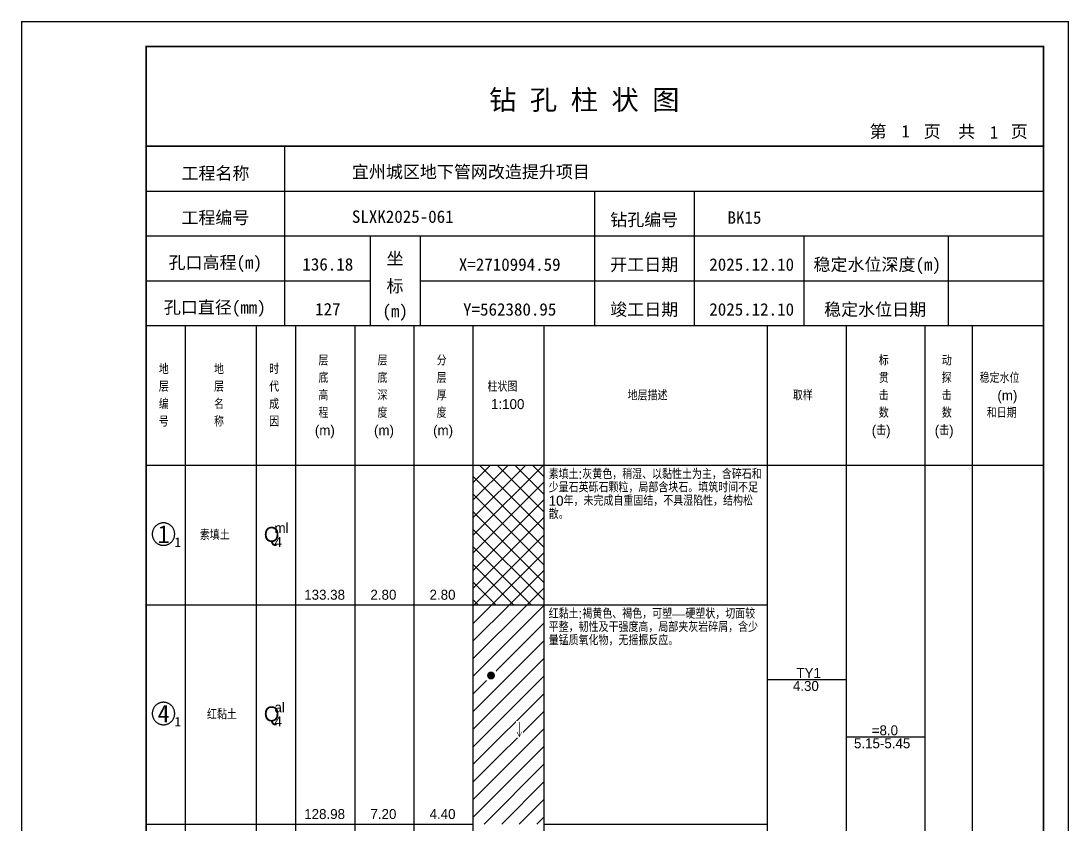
# Model space of a CAD drawing. Header units: millimetres. Extents: x 12489 to 89920, y 4630 to 4927.
# Drawn here: x 15569.3 to 15779.6, y 4765.7 to 4926.8 of the extents above; entities that cross this region are included whole.
import ezdxf
from ezdxf.enums import TextEntityAlignment as Align

# ---------------------------------------------------------------- set-up
doc = ezdxf.new("R2010")
doc.units = ezdxf.units.MM
doc.layers.add('GICAD_QUYANG', color=7, linetype='Continuous')
doc.layers.add('ZZT_TC', color=7, linetype='Continuous')
doc.styles.add('成果图图块', font='', dxfattribs={"height": 2.5})
doc.styles.add('成果图模板', font='')
doc.styles.add('成果图模板标题', font='simhei.ttf')
doc.styles.add('成果图表体', font='Comfont.shx', dxfattribs={"height": 2, "bigfont": 'Hztxt12a.shx'})
doc.styles.get('成果图图块').set_extended_font_data('FangSong_GB2312')
doc.styles.get('成果图模板').set_extended_font_data('FangSong_GB2312')

# ---------------------------------------------------------------- blocks, each defined once
blk = doc.blocks.new('DCBH-1-1-932', base_point=(0.3, -0.11))
at = {"layer": 'ZZT_TC', "color": 7}
blk.add_polyline3d([(-0.19, 2.31, 0), (-0.3, 2.31, 0), (-0.41, 2.3, 0), (-0.52, 2.29, 0), (-0.63, 2.27, 0), (-0.73, 2.24, 0), (-0.84, 2.21, 0), (-0.95, 2.18, 0), (-1.05, 2.14, 0), (-1.15, 2.09, 0), (-1.25, 2.04, 0), (-1.35, 1.99, 0), (-1.44, 1.93, 0), (-1.53, 1.87, 0), (-1.62, 1.8, 0), (-1.7, 1.73, 0), (-1.78, 1.65, 0), (-1.86, 1.57, 0), (-1.93, 1.49, 0), (-2, 1.4, 0), (-2.06, 1.31, 0), (-2.12, 1.22, 0), (-2.17, 1.12, 0), (-2.22, 1.02, 0), (-2.27, 0.92, 0), (-2.31, 0.82, 0), (-2.34, 0.71, 0), (-2.37, 0.61, 0), (-2.4, 0.5, 0), (-2.41, 0.39, 0), (-2.43, 0.28, 0), (-2.44, 0.17, 0), (-2.44, 0.06, 0), (-2.44, -0.05, 0), (-2.43, -0.16, 0), (-2.41, -0.27, 0), (-2.4, -0.38, 0), (-2.37, -0.49, 0), (-2.34, -0.6, 0), (-2.31, -0.7, 0), (-2.27, -0.8, 0), (-2.22, -0.9, 0), (-2.17, -1, 0), (-2.12, -1.1, 0), (-2.06, -1.19, 0), (-2, -1.28, 0), (-1.93, -1.37, 0), (-1.86, -1.45, 0), (-1.78, -1.53, 0), (-1.7, -1.61, 0), (-1.62, -1.68, 0), (-1.53, -1.75, 0), (-1.44, -1.81, 0), (-1.35, -1.87, 0), (-1.25, -1.93, 0), (-1.15, -1.98, 0), (-1.05, -2.02, 0), (-0.95, -2.06, 0), (-0.84, -2.1, 0), (-0.73, -2.13, 0), (-0.63, -2.15, 0), (-0.52, -2.17, 0), (-0.41, -2.18, 0), (-0.3, -2.19, 0), (-0.19, -2.19, 0), (-0.08, -2.19, 0), (0.03, -2.18, 0), (0.14, -2.17, 0), (0.25, -2.15, 0), (0.36, -2.13, 0), (0.47, -2.1, 0), (0.57, -2.06, 0), (0.67, -2.02, 0), (0.77, -1.98, 0), (0.87, -1.93, 0), (0.97, -1.87, 0), (1.06, -1.81, 0), (1.15, -1.75, 0), (1.24, -1.68, 0), (1.32, -1.61, 0), (1.4, -1.53, 0), (1.48, -1.45, 0), (1.55, -1.37, 0), (1.62, -1.28, 0), (1.68, -1.19, 0), (1.74, -1.1, 0), (1.8, -1, 0), (1.85, -0.9, 0), (1.89, -0.8, 0), (1.93, -0.7, 0), (1.97, -0.6, 0), (2, -0.49, 0), (2.02, -0.38, 0), (2.04, -0.27, 0), (2.05, -0.16, 0), (2.06, -0.05, 0), (2.06, 0.06, 0), (2.06, 0.17, 0), (2.05, 0.28, 0), (2.04, 0.39, 0), (2.02, 0.5, 0), (2, 0.61, 0), (1.97, 0.71, 0), (1.93, 0.82, 0), (1.89, 0.92, 0), (1.85, 1.02, 0), (1.8, 1.12, 0), (1.74, 1.22, 0), (1.68, 1.31, 0), (1.62, 1.4, 0), (1.55, 1.49, 0), (1.48, 1.57, 0), (1.4, 1.65, 0), (1.32, 1.73, 0), (1.24, 1.8, 0), (1.15, 1.87, 0), (1.06, 1.93, 0), (0.97, 1.99, 0), (0.87, 2.04, 0), (0.77, 2.09, 0), (0.67, 2.14, 0), (0.57, 2.18, 0), (0.47, 2.21, 0), (0.36, 2.24, 0), (0.25, 2.27, 0), (0.14, 2.29, 0), (0.03, 2.3, 0), (-0.08, 2.31, 0), (-0.19, 2.31, 0)], dxfattribs=at)
at = {"style": '成果图图块'}
blk.add_text('1', height=3.57, dxfattribs=at).set_placement((-0.16, -1.74), align=Align.CENTER)
blk.add_text('1', height=1.91, dxfattribs=at).set_placement((2.03, -2.53))
blk = doc.blocks.new('DCBH-1-1-933', base_point=(0.3, -0.11))
at = {"layer": 'ZZT_TC', "color": 7}
blk.add_polyline3d([(-0.19, 2.31, 0), (-0.3, 2.31, 0), (-0.41, 2.3, 0), (-0.52, 2.29, 0), (-0.63, 2.27, 0), (-0.73, 2.24, 0), (-0.84, 2.21, 0), (-0.95, 2.18, 0), (-1.05, 2.14, 0), (-1.15, 2.09, 0), (-1.25, 2.04, 0), (-1.35, 1.99, 0), (-1.44, 1.93, 0), (-1.53, 1.87, 0), (-1.62, 1.8, 0), (-1.7, 1.73, 0), (-1.78, 1.65, 0), (-1.86, 1.57, 0), (-1.93, 1.49, 0), (-2, 1.4, 0), (-2.06, 1.31, 0), (-2.12, 1.22, 0), (-2.17, 1.12, 0), (-2.22, 1.02, 0), (-2.27, 0.92, 0), (-2.31, 0.82, 0), (-2.34, 0.71, 0), (-2.37, 0.61, 0), (-2.4, 0.5, 0), (-2.41, 0.39, 0), (-2.43, 0.28, 0), (-2.44, 0.17, 0), (-2.44, 0.06, 0), (-2.44, -0.05, 0), (-2.43, -0.16, 0), (-2.41, -0.27, 0), (-2.4, -0.38, 0), (-2.37, -0.49, 0), (-2.34, -0.6, 0), (-2.31, -0.7, 0), (-2.27, -0.8, 0), (-2.22, -0.9, 0), (-2.17, -1, 0), (-2.12, -1.1, 0), (-2.06, -1.19, 0), (-2, -1.28, 0), (-1.93, -1.37, 0), (-1.86, -1.45, 0), (-1.78, -1.53, 0), (-1.7, -1.61, 0), (-1.62, -1.68, 0), (-1.53, -1.75, 0), (-1.44, -1.81, 0), (-1.35, -1.87, 0), (-1.25, -1.93, 0), (-1.15, -1.98, 0), (-1.05, -2.02, 0), (-0.95, -2.06, 0), (-0.84, -2.1, 0), (-0.73, -2.13, 0), (-0.63, -2.15, 0), (-0.52, -2.17, 0), (-0.41, -2.18, 0), (-0.3, -2.19, 0), (-0.19, -2.19, 0), (-0.08, -2.19, 0), (0.03, -2.18, 0), (0.14, -2.17, 0), (0.25, -2.15, 0), (0.36, -2.13, 0), (0.47, -2.1, 0), (0.57, -2.06, 0), (0.67, -2.02, 0), (0.77, -1.98, 0), (0.87, -1.93, 0), (0.97, -1.87, 0), (1.06, -1.81, 0), (1.15, -1.75, 0), (1.24, -1.68, 0), (1.32, -1.61, 0), (1.4, -1.53, 0), (1.48, -1.45, 0), (1.55, -1.37, 0), (1.62, -1.28, 0), (1.68, -1.19, 0), (1.74, -1.1, 0), (1.8, -1, 0), (1.85, -0.9, 0), (1.89, -0.8, 0), (1.93, -0.7, 0), (1.97, -0.6, 0), (2, -0.49, 0), (2.02, -0.38, 0), (2.04, -0.27, 0), (2.05, -0.16, 0), (2.06, -0.05, 0), (2.06, 0.06, 0), (2.06, 0.17, 0), (2.05, 0.28, 0), (2.04, 0.39, 0), (2.02, 0.5, 0), (2, 0.61, 0), (1.97, 0.71, 0), (1.93, 0.82, 0), (1.89, 0.92, 0), (1.85, 1.02, 0), (1.8, 1.12, 0), (1.74, 1.22, 0), (1.68, 1.31, 0), (1.62, 1.4, 0), (1.55, 1.49, 0), (1.48, 1.57, 0), (1.4, 1.65, 0), (1.32, 1.73, 0), (1.24, 1.8, 0), (1.15, 1.87, 0), (1.06, 1.93, 0), (0.97, 1.99, 0), (0.87, 2.04, 0), (0.77, 2.09, 0), (0.67, 2.14, 0), (0.57, 2.18, 0), (0.47, 2.21, 0), (0.36, 2.24, 0), (0.25, 2.27, 0), (0.14, 2.29, 0), (0.03, 2.3, 0), (-0.08, 2.31, 0), (-0.19, 2.31, 0)], dxfattribs=at)
at = {"style": '成果图图块'}
blk.add_text('4', height=3.57, dxfattribs=at).set_placement((-0.16, -1.74), align=Align.CENTER)
blk.add_text('1', height=1.91, dxfattribs=at).set_placement((2.03, -2.53))
blk = doc.blocks.new('gkqy1.dwg', base_point=(0.8, 0))
blk.add_wipeout([(-0.2, -0.2), (1.8, -0.2), (1.8, 1.8), (-0.2, 1.8)])
at = {"layer": 'GICAD_QUYANG'}
h = blk.add_hatch(color=7, dxfattribs=at)
edge = h.paths.add_edge_path()
edge.add_arc((0.8, 0.8), 0.8, 0, 360)
blk = doc.blocks.new('zztSLbg.dwg', base_point=(0.5, 0))
blk.add_wipeout([(-0.2, -0.2), (1.2, -0.2), (1.2, 3.2), (-0.2, 3.2)])
at = {"color": 7, "const_width": 0.1}
for points in [[(0.5, 3), (0.5, 0)], [(0, 1), (0.5, 0), (1, 1)]]:
    blk.add_lwpolyline(points, dxfattribs=at)
blk = doc.blocks.new('钻孔柱状图路桥昇龙制图梁世成校核莫家里.dwg15', base_point=(25, 236))
for p, q in [((52.82, 236), (52.82, 272)), ((25, 263), (205, 263)), ((115, 236), (115, 263)), ((135, 236), (135, 263)), ((25, 254), (205, 254)), ((70, 236), (70, 254)), ((80, 236), (80, 254)), ((157, 236), (157, 254)), ((185.95, 236), (185.95, 254)), ((25, 245), (70, 245)), ((80, 245), (205, 245))]:
    blk.add_line(p, q)
for points, const_width in [([(0, 0), (210, 0), (210, 297), (0, 297)], 0.25), ([(25, 5), (205, 5), (205, 292), (25, 292)], 0.3)]:
    blk.add_lwpolyline(points, close=True, dxfattribs=dict(const_width=const_width))
at = {"const_width": 0.3}
for points in [[(25, 272), (205, 272)], [(25, 236), (205, 236)]]:
    blk.add_lwpolyline(points, dxfattribs=at)
for s, height, style, p in [('钻 孔 柱 状 图', 4, '成果图模板标题', (93.8, 279.31)), ('第', 2.5, '成果图模板', (170.12, 273.7)), ('页', 2.5, '成果图模板', (180.96, 273.7)), ('共', 2.5, '成果图模板', (187.88, 273.7)), ('页', 2.5, '成果图模板', (198.44, 273.7)), ('工程名称', 2.5, '成果图模板', (32.07, 265.32)), ('宜州城区地下管网改造提升项目', 2.5, '成果图模板', (66.26, 265.61)), ('工程编号', 2.5, '成果图模板', (32.05, 256.41)), ('SLXK2025-061', 2.5, '成果图模板', (66.26, 256.61)), ('钻孔编号', 2.5, '成果图模板', (118.08, 256)), ('BK15', 2.5, '成果图模板', (141.61, 256.43)), ('孔口高程(m)', 2.5, '成果图模板', (29.48, 247.41)), ('坐', 2.5, '成果图模板', (73.21, 248.24)), ('开工日期', 2.5, '成果图模板', (118.08, 247)), ('稳定水位深度(m)', 2.5, '成果图模板', (158.86, 247)), ('标', 2.5, '成果图模板', (73.21, 242.7)), ('孔口直径(mm)', 2.5, '成果图模板', (28.54, 238.41)), ('(m) ', 2.5, '成果图模板', (72.38, 237.65)), ('竣工日期', 2.5, '成果图模板', (118.08, 238)), ('稳定水位日期', 2.5, '成果图模板', (160.99, 238))]:
    blk.add_text(s, height=height, dxfattribs=dict(style=style)).set_placement(p)
at = {"style": '成果图模板'}
for s, p in [('1', (177.35, 273.74)), ('1', (195.08, 273.53)), ('136.18', (61.43, 247.04)), ('X=2710994.59', (97.92, 247)), ('2025.12.10', (146.46, 247)), ('127', (61.43, 238.04)), ('Y=562380.95', (97.92, 238)), ('2025.12.10', (146.46, 238))]:
    blk.add_text(s, height=2.5, dxfattribs=at).set_placement(p, align=Align.CENTER)

msp = doc.modelspace()

# ---------------------------------------------------------------- hatches: boundary and pattern name
at = {"linetype": 'Continuous'}
h = msp.add_hatch(dxfattribs=at)
h.set_pattern_fill('GKSTT', scale=0.5, style=0, pattern_type=2)
h.set_pattern_definition([(45, (0, 0), (-1.76776695, 1.76776695), []), (135, (0, 0), (-1.76776695, -1.76776695), [])])
h.paths.add_polyline_path([(15660.06, 4809.71), (15674.29, 4809.71), (15674.29, 4837.71), (15660.06, 4837.71)])
h = msp.add_hatch(dxfattribs=at)
h.set_pattern_fill('GKNXT', scale=0.5, style=0, pattern_type=2)
h.set_pattern_definition([(45, (0, 0), (-1.76776695, 1.76776695), [])])
h.paths.add_polyline_path([(15660.06, 4765.71), (15674.29, 4765.71), (15674.29, 4809.71), (15660.06, 4809.71)])

# ---------------------------------------------------------------- linework, layer by layer
at = {"color": 0}
for p, q in [((15594.45, 4837.71), (15602.35, 4837.71)), ((15594.45, 4809.71), (15594.45, 4837.71)), ((15602.35, 4809.71), (15602.35, 4837.71)), ((15594.45, 4809.71), (15602.35, 4809.71)), ((15594.45, 4809.71), (15602.35, 4809.71)), ((15594.45, 4765.71), (15594.45, 4809.71)), ((15602.35, 4765.71), (15602.35, 4809.71)), ((15594.45, 4765.71), (15602.35, 4765.71))]:
    msp.add_line(p, q, dxfattribs=at)
for points in [[(15594.45, 4865.71), (15602.35, 4865.71)], [(15594.45, 4837.71), (15594.45, 4865.71)], [(15602.35, 4837.71), (15602.35, 4865.71)], [(15602.35, 4865.71), (15616.58, 4865.71)], [(15602.35, 4837.71), (15602.35, 4865.71)], [(15616.58, 4837.71), (15616.58, 4865.71)], [(15616.58, 4865.71), (15624.49, 4865.71)], [(15616.58, 4837.71), (15616.58, 4865.71)], [(15624.49, 4837.71), (15624.49, 4865.71)], [(15624.49, 4865.71), (15636.35, 4865.71)], [(15624.49, 4837.71), (15624.49, 4865.71)], [(15636.35, 4837.71), (15636.35, 4865.71)], [(15636.35, 4865.71), (15648.2, 4865.71)], [(15636.35, 4837.71), (15636.35, 4865.71)], [(15648.2, 4837.71), (15648.2, 4865.71)], [(15648.2, 4865.71), (15660.06, 4865.71)], [(15648.2, 4837.71), (15648.2, 4865.71)], [(15660.06, 4837.71), (15660.06, 4865.71)], [(15660.06, 4865.71), (15674.29, 4865.71)], [(15660.06, 4837.71), (15660.06, 4865.71)], [(15674.29, 4837.71), (15674.29, 4865.71)], [(15674.29, 4865.71), (15719.11, 4865.71)], [(15674.29, 4837.71), (15674.29, 4865.71)], [(15719.11, 4837.71), (15719.11, 4865.71)], [(15719.11, 4865.71), (15734.92, 4865.71)], [(15719.11, 4837.71), (15719.11, 4865.71)], [(15734.92, 4837.71), (15734.92, 4865.71)], [(15734.92, 4865.71), (15750.73, 4865.71)], [(15734.92, 4837.71), (15734.92, 4865.71)], [(15750.73, 4837.71), (15750.73, 4865.71)], [(15750.73, 4865.71), (15760.22, 4865.71)], [(15750.73, 4837.71), (15750.73, 4865.71)], [(15760.22, 4837.71), (15760.22, 4865.71)], [(15760.22, 4865.71), (15774.45, 4865.71)], [(15760.22, 4837.71), (15760.22, 4865.71)], [(15774.45, 4837.71), (15774.45, 4865.71)], [(15594.45, 4837.71), (15602.35, 4837.71)], [(15594.45, 4643.71), (15594.45, 4837.71)], [(15594.45, 4837.71), (15602.35, 4837.71)], [(15602.35, 4643.71), (15602.35, 4837.71)], [(15602.35, 4837.71), (15616.58, 4837.71)], [(15602.35, 4643.71), (15602.35, 4837.71)], [(15602.35, 4837.71), (15616.58, 4837.71)], [(15602.35, 4837.71), (15616.58, 4837.71)], [(15602.35, 4809.71), (15602.35, 4837.71)], [(15616.58, 4643.71), (15616.58, 4837.71)], [(15616.58, 4809.71), (15616.58, 4837.71)], [(15616.58, 4837.71), (15624.49, 4837.71)], [(15616.58, 4643.71), (15616.58, 4837.71)], [(15616.58, 4837.71), (15624.49, 4837.71)], [(15616.58, 4837.71), (15624.49, 4837.71)], [(15616.58, 4809.71), (15616.58, 4837.71)], [(15624.49, 4643.71), (15624.49, 4837.71)], [(15624.49, 4809.71), (15624.49, 4837.71)], [(15624.49, 4837.71), (15636.35, 4837.71)], [(15624.49, 4643.71), (15624.49, 4837.71)], [(15624.49, 4837.71), (15636.35, 4837.71)], [(15624.49, 4837.71), (15636.35, 4837.71)], [(15624.49, 4809.71), (15624.49, 4837.71)], [(15636.35, 4643.71), (15636.35, 4837.71)], [(15636.35, 4809.71), (15636.35, 4837.71)], [(15636.35, 4837.71), (15648.2, 4837.71)], [(15636.35, 4643.71), (15636.35, 4837.71)], [(15636.35, 4837.71), (15648.2, 4837.71)], [(15636.35, 4837.71), (15648.2, 4837.71)], [(15636.35, 4809.71), (15636.35, 4837.71)], [(15648.2, 4643.71), (15648.2, 4837.71)], [(15648.2, 4809.71), (15648.2, 4837.71)], [(15648.2, 4837.71), (15660.06, 4837.71)], [(15648.2, 4643.71), (15648.2, 4837.71)], [(15648.2, 4837.71), (15660.06, 4837.71)], [(15648.2, 4837.71), (15660.06, 4837.71)], [(15648.2, 4809.71), (15648.2, 4837.71)], [(15660.06, 4643.71), (15660.06, 4837.71)], [(15660.06, 4809.71), (15660.06, 4837.71)], [(15660.06, 4837.71), (15674.29, 4837.71)], [(15660.06, 4643.71), (15660.06, 4837.71)], [(15660.06, 4837.71), (15674.29, 4837.71)], [(15674.29, 4643.71), (15674.29, 4837.71)], [(15674.29, 4837.71), (15719.11, 4837.71)], [(15674.29, 4643.71), (15674.29, 4837.71)], [(15674.29, 4837.71), (15719.11, 4837.71)], [(15674.29, 4837.71), (15719.11, 4837.71)], [(15674.29, 4809.71), (15674.29, 4837.71)], [(15719.11, 4643.71), (15719.11, 4837.71)], [(15719.11, 4809.71), (15719.11, 4837.71)], [(15719.11, 4837.71), (15734.92, 4837.71)], [(15719.11, 4643.71), (15719.11, 4837.71)], [(15719.11, 4837.71), (15734.92, 4837.71)], [(15734.92, 4643.71), (15734.92, 4837.71)], [(15734.92, 4837.71), (15750.73, 4837.71)], [(15734.92, 4643.71), (15734.92, 4837.71)], [(15734.92, 4837.71), (15750.73, 4837.71)], [(15750.73, 4643.71), (15750.73, 4837.71)], [(15750.73, 4837.71), (15760.22, 4837.71)], [(15750.73, 4643.71), (15750.73, 4837.71)], [(15750.73, 4837.71), (15760.22, 4837.71)], [(15760.22, 4643.71), (15760.22, 4837.71)], [(15760.22, 4837.71), (15774.45, 4837.71)], [(15760.22, 4643.71), (15760.22, 4837.71)], [(15760.22, 4837.71), (15774.45, 4837.71)], [(15774.45, 4643.71), (15774.45, 4837.71)], [(15602.35, 4809.71), (15616.58, 4809.71)], [(15602.35, 4809.71), (15616.58, 4809.71)], [(15602.35, 4765.71), (15602.35, 4809.71)], [(15616.58, 4765.71), (15616.58, 4809.71)], [(15616.58, 4809.71), (15624.49, 4809.71)], [(15616.58, 4809.71), (15624.49, 4809.71)], [(15616.58, 4765.71), (15616.58, 4809.71)], [(15624.49, 4765.71), (15624.49, 4809.71)], [(15624.49, 4809.71), (15636.35, 4809.71)], [(15624.49, 4809.71), (15636.35, 4809.71)], [(15624.49, 4765.71), (15624.49, 4809.71)], [(15636.35, 4765.71), (15636.35, 4809.71)], [(15636.35, 4809.71), (15648.2, 4809.71)], [(15636.35, 4809.71), (15648.2, 4809.71)], [(15636.35, 4765.71), (15636.35, 4809.71)], [(15648.2, 4765.71), (15648.2, 4809.71)], [(15648.2, 4809.71), (15660.06, 4809.71)], [(15648.2, 4809.71), (15660.06, 4809.71)], [(15648.2, 4765.71), (15648.2, 4809.71)], [(15660.06, 4765.71), (15660.06, 4809.71)], [(15674.29, 4809.71), (15719.11, 4809.71)], [(15674.29, 4809.71), (15719.11, 4809.71)], [(15674.29, 4765.71), (15674.29, 4809.71)], [(15719.11, 4765.71), (15719.11, 4809.71)], [(15719.11, 4794.71), (15734.92, 4794.71)], [(15734.92, 4783.21), (15750.73, 4783.21)], [(15602.35, 4765.71), (15616.58, 4765.71)], [(15616.58, 4765.71), (15624.49, 4765.71)], [(15624.49, 4765.71), (15636.35, 4765.71)], [(15636.35, 4765.71), (15648.2, 4765.71)], [(15648.2, 4765.71), (15660.06, 4765.71)], [(15674.29, 4765.71), (15719.11, 4765.71)]]:
    msp.add_lwpolyline(points, dxfattribs=at)
at = {"color": 7, "flags": 128}
msp.add_lwpolyline([(15660.06, 4809.71), (15674.29, 4809.71)], dxfattribs=at)

# ---------------------------------------------------------------- block references
for name, p in [('DCBH-1-1-932', (15598.4, 4823.71)), ('DCBH-1-1-933', (15598.4, 4787.71))]:
    msp.add_blockref(name, p)

# ---------------------------------------------------------------- texts
at = {"color": 0, "style": '成果图表体'}
for s, height, p in [('层', 2, (15629, 4857.71)), ('层', 2, (15640.85, 4857.71)), ('分', 2, (15652.71, 4857.71)), ('标', 2, (15741.41, 4857.71)), ('动', 2, (15754.05, 4857.71)), ('地', 2, (15596.98, 4855.96)), ('地', 2, (15608.05, 4855.96)), ('时', 2, (15619.11, 4855.96)), ('底', 2, (15629, 4854.21)), ('底', 2, (15640.85, 4854.21)), ('层', 2, (15652.71, 4854.21)), ('贯', 2, (15741.41, 4854.21)), ('探', 2, (15754.05, 4854.21)), ('稳定水位', 2, (15761.65, 4854.21)), ('层', 2, (15596.98, 4852.46)), ('层', 2, (15608.05, 4852.46)), ('代', 2, (15619.11, 4852.46)), ('高', 2, (15629, 4850.71)), ('深', 2, (15640.85, 4850.71)), ('厚', 2, (15652.71, 4850.71)), ('柱状图', 2, (15662.91, 4852.46)), ('地层描述', 2, (15691.02, 4850.71)), ('取样', 2, (15724.18, 4850.71)), ('击', 2, (15741.41, 4850.71)), ('击', 2, (15754.05, 4850.71)), ('(m)', 2, (15765.2, 4850.71)), ('编', 2, (15596.98, 4848.96)), ('名', 2, (15608.05, 4848.96)), ('成', 2, (15619.11, 4848.96)), ('1:100', 2, (15663.62, 4848.96)), ('程', 2, (15629, 4847.21)), ('度', 2, (15640.85, 4847.21)), ('度', 2, (15652.71, 4847.21)), ('数', 2, (15741.41, 4847.21)), ('数', 2, (15754.05, 4847.21)), ('和日期', 2, (15763.07, 4847.21)), ('号', 2, (15596.98, 4845.46)), ('称', 2, (15608.05, 4845.46)), ('因', 2, (15619.11, 4845.46)), ('(m)', 2, (15628.28, 4843.71)), ('(m)', 2, (15640.14, 4843.71)), ('(m)', 2, (15652, 4843.71)), ('(击)', 2, (15739.99, 4843.71)), ('(击)', 2, (15752.63, 4843.71)), ('Q', 3, (15618.05, 4822.31)), ('ml', 2, (15620.18, 4824.11)), ('素填土', 2, (15605.2, 4822.71)), ('4', 2, (15620.18, 4821.31)), ('133.38', 2, (15626.15, 4810.71)), ('2.80', 2, (15639.43, 4810.71)), ('2.80', 2, (15651.29, 4810.71)), ('TY1', 2, (15724.89, 4795.01)), ('4.30', 2, (15724.18, 4792.41)), ('al', 2, (15620.18, 4788.11)), ('红黏土', 2, (15606.63, 4786.71)), ('Q', 3, (15618.05, 4786.31)), ('4', 2, (15620.18, 4785.31)), ('=8.0', 2, (15739.99, 4783.51)), ('5.15-5.45', 2, (15736.43, 4780.91)), ('128.98', 2, (15626.15, 4766.71)), ('7.20', 2, (15639.43, 4766.71)), ('4.40', 2, (15651.29, 4766.71))]:
    msp.add_text(s, height=height, dxfattribs=at).set_placement(p)
at = {"color": 0, "char_height": 2, "width": 43.0292, "attachment_point": 1, "line_spacing_factor": 0.8, "style": '成果图表体'}
for s, insert in [('素填土:灰黄色，稍湿、以黏性土为主，含碎石和少量石英砾石颗粒，局部含块石。填筑时间不足10年，未完成自重固结，不具湿陷性，结构松散。', (15675.19, 4836.91)), ('红黏土:褐黄色、褐色，可塑—硬塑状，切面较平整，韧性及干强度高，局部夹灰岩碎屑，含少量锰质氧化物，无摇振反应。', (15675.19, 4808.91))]:
    msp.add_mtext(s, dxfattribs=dict(at, insert=insert))

# ---------------------------------------------------------------- next in the draw order: block references
for name, p in [('gkqy1.dwg', (15663.62, 4794.71)), ('zztSLbg.dwg', (15669.31, 4783.21))]:
    msp.add_blockref(name, p)

# ---------------------------------------------------------------- next in the draw order: block references
msp.add_blockref('钻孔柱状图路桥昇龙制图梁世成校核莫家里.dwg15', (15594.45, 4865.71))

doc.saveas('drawing.dxf')
